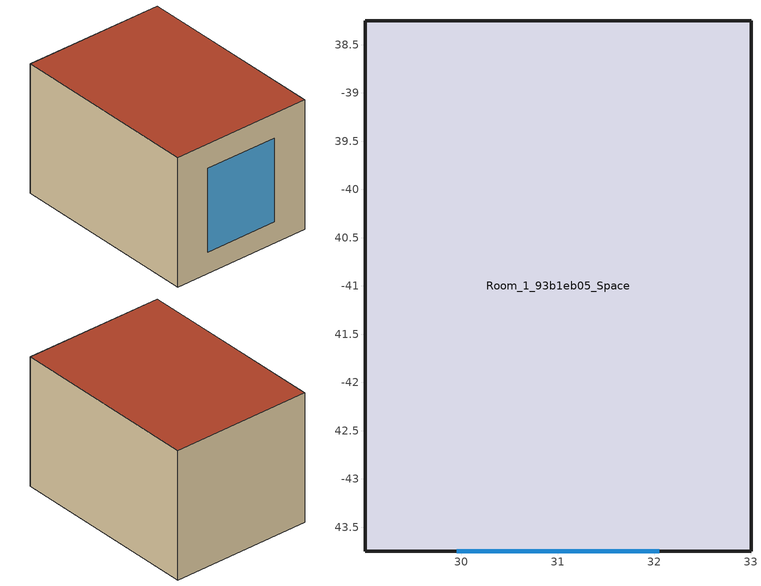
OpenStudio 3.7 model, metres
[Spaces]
Room_1_93b1eb05_Space
 floor ground: 33,-38.25 33,-43.75 29,-43.75 29,-38.25 z0
 wall outside: 33,-38.25 29,-38.25 29,-43.75 33,-43.75 33,-38.25 z0:3.7
 window (PVSD): 29.95,-43.75 32.05,-43.75 z0.6:3
 roof outside: 29,-38.25 29,-43.75 33,-43.75 33,-38.25 z3.7
shading: 29.95,-43.75 32.05,-43.75 z0.6:3
[Building]
Simulation_0910_WMB&#13&#10: North Axis {deg}=0; Default Construction Set=Default Generic Construction Set; Standards Building Type=MediumOffice
[Site]
Site 1: Terrain=City
[SizingPeriod:DesignDay] Barometric Pressure {Pa}=101109; Day of Month=21
Name | Maximum Dry-Bulb Temperature {C} | Daily Dry-Bulb Temperature Range {deltaC} | Wind Speed {m/s} | Wind Direction {deg} | Sky Clearness | Month | Day Type | Humidity Condition Type | Wetbulb or DewPoint at Maximum Dry-Bulb {C} | Solar Model Indicator | ASHRAE Clear Sky Optical Depth for Beam Irradiance | ASHRAE Clear Sky Optical Depth for Diffuse Irradiance | Enthalpy at Maximum Dry-Bulb {J/kg}
SHENZHEN Ann Htg 99.6% Condns DB | 6.9 | 0 | 4.5 | 20 | 0 | 1 | WinterDesignDay | Wetbulb | 6.9 | ASHRAEClearSky
SHENZHEN Ann Hum_n 99.6% Condns DP=>MCDB | 12.3 | 0 | 4.5 | 20 | 0 | 1 | WinterDesignDay | Dewpoint | -5.1 | ASHRAEClearSky
SHENZHEN Ann Htg Wind 99.6% Condns WS=>MCDB | 11.9 | 0 | 8.4 | 20 | 0 | 1 | WinterDesignDay | Wetbulb | 11.9 | ASHRAEClearSky
SHENZHEN Ann Clg .4% Condns DB=>MWB | 33.8 | 5.3 | 3.4 | 220 |  | 7 | SummerDesignDay | Wetbulb | 26.5 | ASHRAETau | 0.685 | 1.554
SHENZHEN Ann Clg .4% Condns WB=>MDB | 31 | 5.3 | 3.4 | 220 |  | 7 | SummerDesignDay | Wetbulb | 28.8 | ASHRAETau | 0.685 | 1.554
SHENZHEN Ann Clg .4% Condns DP=>MDB | 30.2 | 5.3 | 3.4 | 220 |  | 7 | SummerDesignDay | Dewpoint | 28.2 | ASHRAETau | 0.685 | 1.554
SHENZHEN Ann Clg .4% Condns Enth=>MDB | 31.3 | 5.3 | 3.4 | 220 |  | 7 | SummerDesignDay | Enthalpy | 23 | ASHRAETau | 0.685 | 1.554 | 94500
[Site:WaterMainsTemperature]
Calculation Method=CorrelationFromWeatherFile
[ClimateZones]
Climate Zone Institution Name 1=ASHRAE; Climate Zone Document Name 1=ANSI/ASHRAE Standard 169; Climate Zone Document Year 1=2006; Climate Zone Value 1=2A
[WindowMaterial:Blind]
Test_PVSD: Slat Orientation=Horizontal; Slat Width {m}=0.01; Slat Separation {m}=0.14; Slat Thickness {m}=0.005; Slat Angle {deg}=31; Slat Conductivity {W/m-K}=221; Slat Beam Solar Transmittance=0; Front Side Slat Beam Solar Reflectance=0.5; Back Side Slat Beam Solar Reflectance=0.5; Slat Diffuse Solar Transmittance=0; Front Side Slat Diffuse Solar Reflectance=0.5; Back Side Slat Diffuse Solar Reflectance=0.5; Slat Beam Visible Transmittance=0; Front Side Slat Beam Visible Reflectance=0.5; Back Side Slat Beam Visible Reflectance=0.5; Slat Diffuse Visible Transmittance=0; Front Side Slat Diffuse Visible Reflectance=0.5; Back Side Slat Diffuse Visible Reflectance=0.5; Slat Infrared Hemispherical Transmittance=0; Front Side Slat Infrared Hemispherical Emissivity=0.9; Back Side Slat Infrared Hemispherical Emissivity=0.9; Blind to Glass Distance {m}=0.1; Blind Top Opening Multiplier=0.5; Blind Bottom Opening Multiplier=0.5; Blind Left Side Opening Multiplier=0.5; Blind Right Side Opening Multiplier=0.5
[WindowMaterial:Glazing] Optical Data Type=SpectralAverage; Infrared Transmittance at Normal Incidence=0; Front Side Infrared Hemispherical Emissivity=0.84; Dirt Correction Factor for Solar and Visible Transmittance=1; Solar Diffusing=No
Name | Thickness {m} | Solar Transmittance at Normal Incidence | Front Side Solar Reflectance at Normal Incidence | Back Side Solar Reflectance at Normal Incidence | Visible Transmittance at Normal Incidence | Front Side Visible Reflectance at Normal Incidence | Back Side Visible Reflectance at Normal Incidence | Back Side Infrared Hemispherical Emissivity | Conductivity {W/m-K}
Window_Material_1 | 0.003 | 0.6 | 0.075 | 0.075 | 0.6 | 0.075 | 0.075 | 0.84 | 0.9
Generic Low-e Glass | 0.006 | 0.45 | 0.36 | 0.36 | 0.71 | 0.21 | 0.21 | 0.047 | 1
Generic Clear Glass | 0.006 | 0.77 | 0.07 | 0.07 | 0.88 | 0.08 | 0.08 | 0.84 | 1
[Construction]
PVSD: Window_Material_1
PVSD_Shaded: Window_Material_1, Test_PVSD
Generic Interior Door: Generic 25mm Wood
Generic Single Pane: Generic Clear Glass
Generic Shade: Material 1
Generic Interior Ceiling: Generic LW Concrete, Generic Ceiling Air Gap, Generic Acoustic Tile
Generic Interior Wall: Generic Gypsum Board, Generic Wall Air Gap, Generic Gypsum Board
Generic Exposed Floor: Generic Painted Metal, Generic Ceiling Air Gap, Generic 50mm Insulation, Generic LW Concrete
Generic Interior Floor: Generic Acoustic Tile, Generic Ceiling Air Gap, Generic LW Concrete
Generic Ground Slab: Generic 50mm Insulation, Generic HW Concrete
Generic Roof: Generic Roof Membrane, Generic 50mm Insulation, Generic LW Concrete, Generic Ceiling Air Gap, Generic Acoustic Tile
Generic Exterior Wall: Generic Brick, Generic LW Concrete, Generic 50mm Insulation, Generic Wall Air Gap, Generic Gypsum Board
Generic Underground Wall: Generic 50mm Insulation, Generic HW Concrete, Generic Wall Air Gap, Generic Gypsum Board
Generic Underground Roof: Generic 50mm Insulation, Generic HW Concrete, Generic Ceiling Air Gap, Generic Acoustic Tile
Generic Double Pane: Generic Low-e Glass, Generic Window Air Gap, Generic Clear Glass
Generic Exterior Door: Generic Painted Metal, Generic 25mm Insulation, Generic Painted Metal
[Material]
Name | Roughness | Thickness {m} | Conductivity {W/m-K} | Density {kg/m3} | Specific Heat {J/kg-K} | Thermal Absorptance | Solar Absorptance | Visible Absorptance
Generic Roof Membrane | MediumRough | 0.01 | 0.16 | 1120 | 1460 | 0.9 | 0.65 | 0.65
Generic Acoustic Tile | MediumSmooth | 0.02 | 0.06 | 368 | 590 | 0.9 | 0.2 | 0.2
Generic 25mm Wood | MediumSmooth | 0.0254 | 0.15 | 608 | 1630 | 0.9 | 0.5 | 0.5
Generic HW Concrete | MediumRough | 0.2 | 1.95 | 2240 | 900 | 0.9 | 0.8 | 0.8
Generic Gypsum Board | MediumSmooth | 0.0127 | 0.16 | 800 | 1090 | 0.9 | 0.5 | 0.5
Generic Wall Air Gap | Smooth | 0.1 | 0.667 | 1.28 | 1000 | 0.9 | 0.7 | 0.7
Generic Ceiling Air Gap | Smooth | 0.1 | 0.556 | 1.28 | 1000 | 0.9 | 0.7 | 0.7
Generic Brick | MediumRough | 0.1 | 0.9 | 1920 | 790 | 0.9 | 0.65 | 0.65
Generic 50mm Insulation | MediumRough | 0.05 | 0.03 | 43 | 1210 | 0.9 | 0.7 | 0.7
Generic Painted Metal | Smooth | 0.0015 | 45 | 7690 | 410 | 0.9 | 0.5 | 0.5
Generic LW Concrete | MediumRough | 0.1 | 0.53 | 1280 | 840 | 0.9 | 0.8 | 0.8
Generic 25mm Insulation | MediumRough | 0.025 | 0.03 | 43 | 1210 | 0.9 | 0.7 | 0.7
Material 1 | Smooth | 0.1 | 0.1 | 0.1 | 100 |  | 0.65 | 0.65
[WindowMaterial:Gas]
Generic Window Air Gap: Gas Type=Air; Thickness {m}=0.0127
[Construction:AirBoundary]
Generic Air Boundary: None, 0
[DefaultConstructionSet]
Default Generic Construction Set: Default Exterior Surface Constructions=Default Surface Constructions 2; Default Interior Surface Constructions=Default Surface Constructions 1; Default Ground Contact Surface Constructions=Default Surface Constructions 3; Default Exterior SubSurface Constructions=Default Sub Surface Constructions 2; Default Interior SubSurface Constructions=Default Sub Surface Constructions 1; Interior Partition Construction=Generic Air Boundary; Space Shading Construction=Generic Shade; Adiabatic Surface Construction=Generic Interior Wall
[DefaultSurfaceConstructions]
Name | Floor Construction | Wall Construction | Roof Ceiling Construction
Default Surface Constructions 1 | Generic Interior Floor | Generic Interior Wall | Generic Interior Ceiling
Default Surface Constructions 2 | Generic Exposed Floor | Generic Exterior Wall | Generic Roof
Default Surface Constructions 3 | Generic Ground Slab | Generic Underground Wall | Generic Underground Roof
[DefaultSubSurfaceConstructions]
Name | Fixed Window Construction | Operable Window Construction | Door Construction | Glass Door Construction | Overhead Door Construction | Skylight Construction
Default Sub Surface Constructions 1 | Generic Single Pane | Generic Single Pane | Generic Interior Door | Generic Single Pane
Default Sub Surface Constructions 2 | Generic Double Pane | Generic Double Pane | Generic Exterior Door | Generic Double Pane | Generic Exterior Door | Generic Double Pane
[SpaceType]
Generic Office Program: Design Specification Outdoor Air Object=Generic Office Ventilation
[People:Definition]
Generic Office People: Number of People Calculation Method=People/Area; People per Space Floor Area {person/m2}=0.0565; Fraction Radiant=0.3; Sensible Heat Fraction=Autocalculate
[People]
Generic Office People: People Definition=Generic Office People; Space or SpaceType=Generic Office Program; Number of People Schedule=Generic Office Occupancy; Activity Level Schedule=Seated Adult Activity; Multiplier=1
[Lights:Definition]
Generic Office Lighting: Design Level Calculation Method=Watts/Area; Watts per Space Floor Area {W/m2}=10.55; Fraction Radiant=0.7; Fraction Visible=0.2; Return Air Fraction=0
[Lights]
Generic Office Lighting: Lights Definition=Generic Office Lighting; Space or SpaceType=Generic Office Program; Schedule=Generic Office Lighting; Fraction Replaceable=1
[ElectricEquipment:Definition]
Generic Office Equipment: Design Level Calculation Method=Watts/Area; Watts per Space Floor Area {W/m2}=10.33; Fraction Latent=0; Fraction Radiant=0.5; Fraction Lost=0
[ElectricEquipment]
Generic Office Equipment: Electric Equipment Definition=Generic Office Equipment; Space or SpaceType=Generic Office Program; Schedule=Generic Office Equipment
[SpaceInfiltration:DesignFlowRate]
Generic Office Infiltration: Space or SpaceType=Generic Office Program; Schedule=Generic Office Infiltration; Design Flow Rate Calculation Method=Flow/ExteriorArea; Flow per Exterior Surface Area {m3/s-m2}=0.0002266; Constant Term Coefficient=1; Temperature Term Coefficient=0; Velocity Term Coefficient=0
[DesignSpecification:OutdoorAir]
Generic Office Ventilation: Outdoor Air Flow per Person {m3/s-person}=0.00236; Outdoor Air Flow per Floor Area {m3/s-m2}=0.000305; Outdoor Air Flow Rate {m3/s}=0; Outdoor Air Flow Air Changes per Hour {1/hr}=0
[Space]
Room_1_93b1eb05_Space: Space Type=Generic Office Program; Building Story=Floor1; Thermal Zone=Room_1_93b1eb05
[ThermalZone]
Room_1_93b1eb05: Ceiling Height {m}=3.7; Volume {m3}=81.4; Thermostat=Generic Office Setpoints; Use Ideal Air Loads=No
[Sizing:Zone]
Room_1_93b1eb05: Zone Cooling Design Supply Air Temperature Input Method=SupplyAirTemperature; Zone Cooling Design Supply Air Temperature {C}=14; Zone Cooling Design Supply Air Temperature Difference {deltaC}=11.11; Zone Heating Design Supply Air Temperature Input Method=SupplyAirTemperature; Zone Heating Design Supply Air Temperature {C}=40; Zone Heating Design Supply Air Temperature Difference {deltaC}=11.11; Zone Cooling Design Supply Air Humidity Ratio {kg-H2O/kg-air}=0.0085; Zone Heating Design Supply Air Humidity Ratio {kg-H2O/kg-air}=0.008; Cooling Design Air Flow Method=DesignDay; Heating Design Air Flow Method=DesignDay; Account for Dedicated Outdoor Air System=No; Dedicated Outdoor Air System Control Strategy=NeutralSupplyAir; Dedicated Outdoor Air Low Setpoint Temperature for Design {C}=autosize; Dedicated Outdoor Air High Setpoint Temperature for Design {C}=autosize; Zone Load Sizing Method=Sensible Load Only No Latent Load; Zone Latent Cooling Design Supply Air Humidity Ratio Input Method=HumidityRatioDifference; Zone Cooling Design Supply Air Humidity Ratio Difference {kgWater/kgDryAir}=0.005; Zone Latent Heating Design Supply Air Humidity Ratio Input Method=HumidityRatioDifference; Zone Humidification Design Supply Air Humidity Ratio Difference {kgWater/kgDryAir}=0.005
[Zone equipment]
Room_1_93b1eb05: Room_1_93b1eb05 Ideal Loads Air System
[BuildingStory]
Floor1
[ThermostatSetpoint:DualSetpoint]
Generic Office Setpoints: Heating Setpoint Temperature Schedule=Generic Office Heating; Cooling Setpoint Temperature Schedule=Generic Office Cooling
[ShadingControl]
Shading Control 1: Shading Type=InteriorBlind; Construction with Shading=PVSD_Shaded; Shading Control Type=AlwaysOn; Shading Control Is Scheduled=No; Multiple Surface Control Type=Sequential; Sub Surface Name 1=Window_d54cdd90
[ZoneHVAC:IdealLoadsAirSystem]
Room_1_93b1eb05 Ideal Loads Air System: Maximum Heating Supply Air Temperature {C}=50; Minimum Cooling Supply Air Temperature {C}=13; Heating Limit=LimitCapacity; Maximum Sensible Heating Capacity {W}=autosize; Cooling Limit=LimitFlowRateAndCapacity; Maximum Cooling Air Flow Rate {m3/s}=autosize; Maximum Total Cooling Capacity {W}=autosize; Dehumidification Control Type=None; Demand Controlled Ventilation Type=None; Outdoor Air Economizer Type=DifferentialDryBulb; Sensible Heat Recovery Effectiveness=0; Latent Heat Recovery Effectiveness=0
[Schedule:Ruleset]
Name | Default Day Schedule | Summer Design Day Schedule | Winter Design Day Schedule | Holiday Schedule
Generic Office Infiltration | OfficeMedium INFIL_SCH_PNNL_Default | OfficeMedium INFIL_SCH_PNNL_Wkdy_SmrDsn 1 | OfficeMedium INFIL_SCH_PNNL_Sat_WntrDsn 1 | OfficeMedium INFIL_SCH_PNNL_Default 1
Generic Office Heating | OfficeMedium HTGSETP_SCH_YES_OPTIMUM_Default | OfficeMedium HTGSETP_SCH_YES_OPTIMUM_Default_SmrDsn 1 | OfficeMedium HTGSETP_SCH_YES_OPTIMUM_WntrDsn 1 | OfficeMedium HTGSETP_SCH_YES_OPTIMUM_Default 1
Generic Office Equipment | OfficeMedium BLDG_EQUIP_SCH_2013_Sun | OfficeMedium BLDG_EQUIP_SCH_2013_SmrDsn 1 | OfficeMedium BLDG_EQUIP_SCH_2013_WntrDsn 1 | OfficeMedium BLDG_EQUIP_SCH_2013_Sat 1
Generic Office Cooling | OfficeMedium CLGSETP_SCH_YES_OPTIMUM_Default | OfficeMedium CLGSETP_SCH_YES_OPTIMUM_SmrDsn 1 | OfficeMedium CLGSETP_SCH_YES_OPTIMUM_Default_WntrDsn 1 | OfficeMedium CLGSETP_SCH_YES_OPTIMUM_Default 1
Seated Adult Activity | Seated Adult Activity_Day Schedule
Generic Office Lighting | OfficeMedium BLDG_LIGHT_SCH_2013_Sun | OfficeMedium BLDG_LIGHT_SCH_2013_SmrDsn 1 | OfficeMedium BLDG_LIGHT_SCH_2013_WntrDsn 1 | OfficeMedium BLDG_LIGHT_SCH_2013_Sat 1
Generic Office Occupancy | OfficeMedium BLDG_OCC_SCH_Default | OfficeMedium BLDG_OCC_SCH_SmrDsn 1 | OfficeMedium BLDG_OCC_SCH_WntrDsn 1 | OfficeMedium BLDG_OCC_SCH_Default 1
[Schedule:Day]
OfficeMedium INFIL_SCH_PNNL_Default; OfficeMedium INFIL_SCH_PNNL_Default 1; OfficeMedium BLDG_EQUIP_SCH_2013_SmrDsn 1; OfficeMedium BLDG_LIGHT_SCH_2013_SmrDsn 1: 24, 0, 1
OfficeMedium INFIL_SCH_PNNL_Wkdy_SmrDsn 1; Schedule Day 1: 6, 0, 1, 22, 0, 0.25, 24, 0, 1
OfficeMedium INFIL_SCH_PNNL_Sat_WntrDsn 1; Schedule Day 2: 6, 0, 1, 18, 0, 0.25, 24, 0, 1
OfficeMedium HTGSETP_SCH_YES_OPTIMUM_Default; OfficeMedium HTGSETP_SCH_YES_OPTIMUM_Default 1; OfficeMedium HTGSETP_SCH_YES_OPTIMUM_Default_SmrDsn 1: 24, 0, 15.6
OfficeMedium HTGSETP_SCH_YES_OPTIMUM_WntrDsn 1: 5, 0, 15.6, 6, 0, 17.6, 7, 0, 19.6, 22, 0, 21, 24, 0, 15.6
Schedule Day 3: 5, 0, 15.6, 6, 0, 17.8, 7, 0, 20, 22, 0, 21, 24, 0, 15.6
Schedule Day 4: 5, 0, 15.6, 6, 0, 17.8, 7, 0, 20, 17, 0, 21, 24, 0, 15.6
OfficeMedium BLDG_EQUIP_SCH_2013_Sun: 6, 0, 0.230755, 18, 0, 0.288107, 24, 0, 0.230755
OfficeMedium BLDG_EQUIP_SCH_2013_Sat 1; Schedule Day 6: 6, 0, 0.230755, 8, 0, 0.381235, 12, 0, 0.476543, 17, 0, 0.33358, 19, 0, 0.285926, 24, 0, 0.230755
OfficeMedium BLDG_EQUIP_SCH_2013_WntrDsn 1; OfficeMedium BLDG_LIGHT_SCH_2013_WntrDsn 1; OfficeMedium BLDG_OCC_SCH_WntrDsn 1: 24, 0, 0
Schedule Day 5: 6, 0, 0.307674, 8, 0, 0.381235, 12, 0, 0.857778, 13, 0, 0.76247, 17, 0, 0.857778, 18, 0, 0.476543, 24, 0, 0.381235
OfficeMedium CLGSETP_SCH_YES_OPTIMUM_Default; OfficeMedium CLGSETP_SCH_YES_OPTIMUM_Default 1; OfficeMedium CLGSETP_SCH_YES_OPTIMUM_Default_WntrDsn 1: 24, 0, 26.7
OfficeMedium CLGSETP_SCH_YES_OPTIMUM_SmrDsn 1: 5, 0, 26.7, 6, 0, 25.7, 7, 0, 25, 22, 0, 24, 24, 0, 26.7
Schedule Day 7: 5, 0, 26.7, 6, 0, 25.6, 7, 0, 25, 22, 0, 24, 24, 0, 26.7
Schedule Day 8: 5, 0, 26.7, 6, 0, 25.7, 7, 0, 25, 17, 0, 24, 24, 0, 26.7
Seated Adult Activity_Day Schedule: 24, 0, 120
OfficeMedium BLDG_LIGHT_SCH_2013_Sun: 6, 0, 0.05, 18, 0, 0.0431163, 24, 0, 0.05
OfficeMedium BLDG_LIGHT_SCH_2013_Sat 1; Schedule Day 10: 6, 0, 0.05, 8, 0, 0.0862326, 12, 0, 0.258698, 17, 0, 0.129349, 19, 0, 0.0431163, 24, 0, 0.05
Schedule Day 9: 5, 0, 0.05, 6, 0, 0.1, 7, 0, 0.0862326, 8, 0, 0.258698, 17, 0, 0.776093, 18, 0, 0.431163, 20, 0, 0.258698, 22, 0, 0.172465, 23, 0, 0.0862326, 24, 0, 0.0431163
OfficeMedium BLDG_OCC_SCH_Default; OfficeMedium BLDG_OCC_SCH_Default 1: 6, 0, 0, 18, 0, 0.05, 24, 0, 0
OfficeMedium BLDG_OCC_SCH_SmrDsn 1: 6, 0, 0, 22, 0, 1, 24, 0, 0.05
Schedule Day 11: 6, 0, 0, 7, 0, 0.1, 8, 0, 0.2, 12, 0, 0.95, 13, 0, 0.5, 17, 0, 0.95, 18, 0, 0.3, 22, 0, 0.1, 24, 0, 0.05
Schedule Day 12: 6, 0, 0, 8, 0, 0.1, 12, 0, 0.3, 17, 0, 0.1, 19, 0, 0.05, 24, 0, 0
[Schedule:Rule] Apply Sunday=No; Date Specification Type=DateRange; Start Month=1; Start Day=1; End Month=12; End Day=31
Name | Schedule Ruleset | Rule Order | Day Schedule | Apply Monday | Apply Tuesday | Apply Wednesday | Apply Thursday | Apply Friday | Apply Saturday
Schedule Rule 1 | Generic Office Infiltration | 0 | Schedule Day 1 | Yes | Yes | Yes | Yes | Yes | No
Schedule Rule 2 | Generic Office Infiltration | 1 | Schedule Day 2 | No | No | No | No | No | Yes
Schedule Rule 3 | Generic Office Heating | 0 | Schedule Day 3 | Yes | Yes | Yes | Yes | Yes | No
Schedule Rule 4 | Generic Office Heating | 1 | Schedule Day 4 | No | No | No | No | No | Yes
Schedule Rule 5 | Generic Office Equipment | 0 | Schedule Day 5 | Yes | Yes | Yes | Yes | Yes | No
Schedule Rule 6 | Generic Office Equipment | 1 | Schedule Day 6 | No | No | No | No | No | Yes
Schedule Rule 7 | Generic Office Cooling | 0 | Schedule Day 7 | Yes | Yes | Yes | Yes | Yes | No
Schedule Rule 8 | Generic Office Cooling | 1 | Schedule Day 8 | No | No | No | No | No | Yes
Schedule Rule 9 | Generic Office Lighting | 0 | Schedule Day 9 | Yes | Yes | Yes | Yes | Yes | No
Schedule Rule 10 | Generic Office Lighting | 1 | Schedule Day 10 | No | No | No | No | No | Yes
Schedule Rule 11 | Generic Office Occupancy | 0 | Schedule Day 11 | Yes | Yes | Yes | Yes | Yes | No
Schedule Rule 12 | Generic Office Occupancy | 1 | Schedule Day 12 | No | No | No | No | No | Yes
